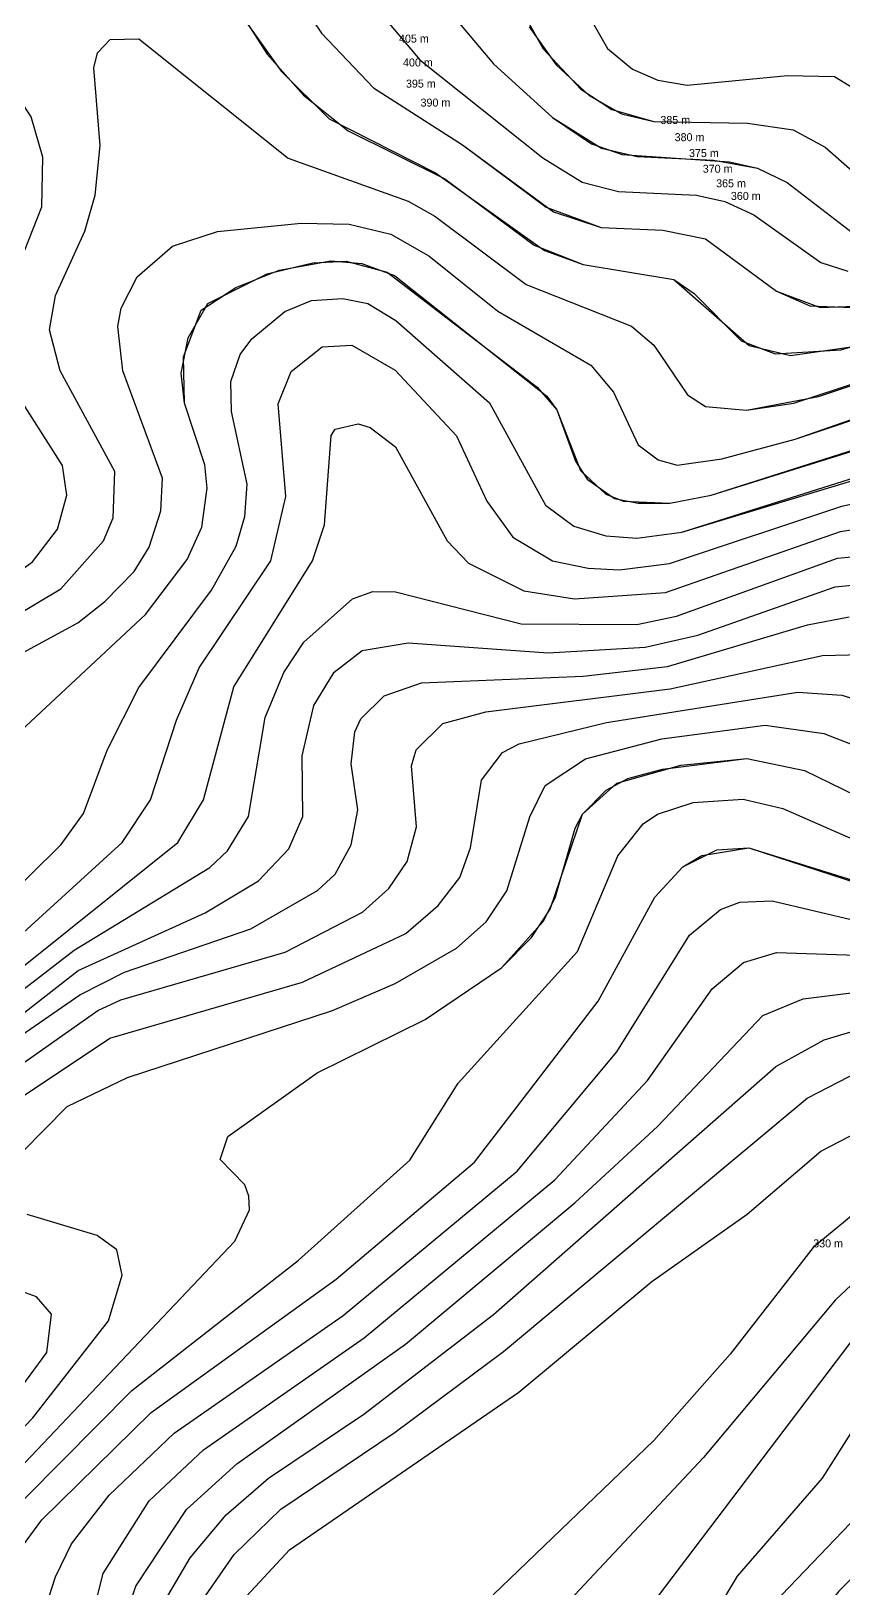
# Model space of a CAD drawing. Extents: x 104.5102 to 104.5281, y 28.4555 to 28.4663.
# Drawn here: x 104.512345 to 104.514462, y 28.458263 to 28.462325 of the extents above; entities that cross this region are included whole.
import ezdxf

# ---------------------------------------------------------------- set-up
doc = ezdxf.new("R2010")
doc.units = 0
doc.header["$MEASUREMENT"] = 0
for name, color, linetype in [('Contour_Line_Intermediate', 7, 'Continuous'), ('Contour_Line_Major', 7, 'Continuous'), ('Contour_Line_Minor', 7, 'Continuous'), ('FeatureAttribs', 7, 'Continuous'), ('Iso-height_Area', 7, 'Continuous')]:
    doc.layers.add(name, color=color, linetype=linetype)

# ---------------------------------------------------------------- blocks, each defined once
blk = doc.blocks.new('FEATURE')

msp = doc.modelspace()

# ---------------------------------------------------------------- linework, layer by layer
at = {"layer": 'Contour_Line_Intermediate', "color": 36, "true_color": 0x804000}
for points in [[(104.5122727, 28.460677, 425), (104.5124667, 28.4607823, 425), (104.5125371, 28.4608379, 425), (104.5126133, 28.4609158, 425), (104.5126522, 28.460979, 425), (104.5126829, 28.4610736, 425), (104.5126872, 28.4611588, 425), (104.5125836, 28.4614389, 425), (104.5125708, 28.4615543, 425), (104.5125793, 28.4616028, 425), (104.5126207, 28.4616843, 425), (104.5127131, 28.4617644, 425), (104.5128304, 28.4618023, 425), (104.5130484, 28.4618237, 425), (104.5131734, 28.4618217, 425), (104.5132821, 28.461795, 425), (104.513381, 28.4617388, 425), (104.5135608, 28.4615948, 425), (104.5138029, 28.4614536, 425), (104.5138621, 28.4613834, 425), (104.5139265, 28.4612458, 425), (104.5139783, 28.4612072, 425), (104.5140278, 28.4611932, 425), (104.5141447, 28.4612095, 425), (104.5143359, 28.4612608, 425), (104.5149441, 28.4614736, 425)], [(104.5123211, 28.4594019, 375), (104.5124381, 28.4595207, 375), (104.5125955, 28.4595965, 375), (104.5131301, 28.4597709, 375), (104.5132933, 28.4598418, 375), (104.5134534, 28.4599336, 375), (104.5135304, 28.4600021, 375), (104.5135838, 28.460083, 375), (104.5136445, 28.4602758, 375), (104.5136838, 28.4603576, 375), (104.5137895, 28.4604278, 375), (104.5139878, 28.4604799, 375), (104.5142575, 28.4605152, 375), (104.5144101, 28.4604938, 375), (104.5146162, 28.4604131, 375)], [(104.5119481, 28.4582923, 375), (104.512349, 28.4587094, 375), (104.5125459, 28.4589622, 375), (104.5125822, 28.4590813, 375), (104.5125678, 28.4591469, 375), (104.5125168, 28.4591844, 375), (104.5123344, 28.4592394, 375)]]:
    msp.add_polyline3d(points, dxfattribs=at)
at = {"layer": 'Contour_Line_Major', "color": 36, "true_color": 0x804000}
for points in [[(104.5131948, 28.4626613, 450), (104.5135495, 28.4622394, 450), (104.5137034, 28.4620994, 450), (104.5138052, 28.4620309, 450), (104.5138846, 28.4620034, 450), (104.5141641, 28.4619841, 450), (104.5142376, 28.4619671, 450), (104.5143144, 28.4619299, 450), (104.5144837, 28.4617999, 450)], [(104.51227, 28.4597839, 400), (104.5124568, 28.4599285, 400), (104.5128101, 28.4601441, 400), (104.5128566, 28.4601878, 400), (104.5129111, 28.4602774, 400), (104.5129548, 28.4605349, 400), (104.5130032, 28.4606529, 400), (104.5130548, 28.4607319, 400), (104.5131817, 28.4608447, 400), (104.5132349, 28.4608633, 400), (104.5132938, 28.4608624, 400), (104.5136219, 28.4607794, 400), (104.513923, 28.460778, 400), (104.5140261, 28.4607992, 400), (104.5144454, 28.4609505, 400), (104.5148643, 28.46099, 400)], [(104.5102358, 28.4573185, 350), (104.5106456, 28.457397, 350), (104.510974, 28.4575062, 350), (104.5111187, 28.457541, 350), (104.51124, 28.4575486, 350), (104.5115574, 28.4575151, 350), (104.5117232, 28.457517, 350), (104.5119707, 28.4575584, 350), (104.5121358, 28.4576222, 350), (104.5122674, 28.4577173, 350), (104.5123461, 28.4578024, 350), (104.5124049, 28.4578893, 350), (104.51246, 28.4580175, 350), (104.5125322, 28.4583036, 350), (104.5126524, 28.4584925, 350), (104.5127941, 28.458626, 350), (104.5132124, 28.4589174, 350), (104.5137089, 28.4593301, 350), (104.5139506, 28.4595888, 350), (104.5141193, 28.4598274, 350), (104.5142006, 28.4598967, 350), (104.5142869, 28.4599226, 350), (104.5145737, 28.4599128, 350)], [(104.5145391, 28.4584964, 350), (104.514301, 28.4582479, 350), (104.5141382, 28.4579749, 350), (104.5138779, 28.4576474, 350), (104.5137974, 28.4575738, 350), (104.5135597, 28.4574057, 350), (104.5130458, 28.456937, 350), (104.5129095, 28.4568312, 350), (104.5127134, 28.4567144, 350), (104.5124596, 28.4565933, 350), (104.512313, 28.4565507, 350), (104.5120436, 28.4565024, 350), (104.5117572, 28.4564831, 350), (104.5115864, 28.4565031, 350), (104.5112466, 28.4565732, 350), (104.5110619, 28.4565646, 350), (104.510867, 28.4564663, 350), (104.5103957, 28.4560594, 350), (104.5103223, 28.4560035, 350), (104.5102358, 28.4559682, 350)]]:
    msp.add_polyline3d(points, dxfattribs=at)
at = {"layer": 'Contour_Line_Minor', "color": 36, "true_color": 0x804000}
for points in [[(104.5144989, 28.4625649, 460), (104.5143532, 28.4627023, 460), (104.5142424, 28.462762, 460), (104.5141066, 28.4627723, 460), (104.5140043, 28.4627434, 460), (104.5138646, 28.462644, 460), (104.5137821, 28.4625182, 460), (104.5137779, 28.4624485, 460), (104.5137977, 28.4623646, 460), (104.5138468, 28.4622796, 460), (104.513912, 28.4622258, 460), (104.5139779, 28.4621968, 460), (104.5140541, 28.4621834, 460), (104.5143157, 28.4622093, 460), (104.5144383, 28.4622066, 460), (104.5145097, 28.4621625, 460)], [(104.5131312, 28.4625189, 445), (104.5133571, 28.4622496, 445), (104.513678, 28.461994, 445), (104.5137806, 28.4619305, 445), (104.5138751, 28.4619069, 445), (104.5140785, 28.4618967, 445), (104.5141526, 28.4618802, 445), (104.5142281, 28.4618454, 445), (104.5144027, 28.4617211, 445), (104.5144729, 28.4616986, 445)], [(104.5130342, 28.462419, 440), (104.5131009, 28.4623196, 440), (104.5132366, 28.4621766, 440), (104.5134687, 28.4620285, 440), (104.5137059, 28.4618539, 440), (104.5138298, 28.4618125, 440), (104.513991, 28.4618062, 440), (104.5141016, 28.4617836, 440), (104.5142866, 28.4616465, 440), (104.5144003, 28.4616045, 440), (104.5145586, 28.46161, 440)], [(104.5128791, 28.4623906, 435), (104.5129599, 28.4622643, 435), (104.5130547, 28.4621574, 435), (104.5131705, 28.4620652, 435), (104.5134228, 28.4619394, 435), (104.5136556, 28.4617669, 435), (104.5137835, 28.4617164, 435), (104.5140197, 28.4616774, 435), (104.5140726, 28.4616407, 435), (104.5141946, 28.461517, 435), (104.5142835, 28.4614837, 435), (104.5144542, 28.4614936, 435), (104.5148263, 28.4616021, 435)], [(104.5136421, 28.4623356, 455), (104.5137129, 28.4622367, 455), (104.5137988, 28.4621566, 455), (104.5138829, 28.4621089, 455), (104.5139675, 28.462089, 455), (104.5142113, 28.462085, 455), (104.5143299, 28.4620676, 455), (104.5144139, 28.4620218, 455), (104.514568, 28.4618864, 455)], [(104.5120049, 28.4606222, 430), (104.5124221, 28.4608706, 430), (104.5125332, 28.4609961, 430), (104.5125587, 28.4610556, 430), (104.512563, 28.4611767, 430), (104.5124199, 28.461439, 430), (104.5123926, 28.4615457, 430), (104.5124084, 28.4616354, 430), (104.5124842, 28.4618035, 430), (104.5125119, 28.4618967, 430), (104.5125248, 28.4620261, 430), (104.512508, 28.4622288, 430), (104.5125173, 28.4622679, 430), (104.512551, 28.4623027, 430), (104.5126249, 28.4623045, 430), (104.5130147, 28.4619936, 430), (104.5133269, 28.4618813, 430), (104.5133964, 28.4618425, 430), (104.5136342, 28.4616637, 430), (104.5139089, 28.4615551, 430), (104.5139668, 28.4615058, 430), (104.5140552, 28.4613764, 430), (104.5141022, 28.461346, 430), (104.5142088, 28.4613362, 430), (104.514332, 28.461355, 430), (104.5148612, 28.4615284, 430)], [(104.5122723, 28.4616132, 435), (104.5123724, 28.4618664, 435), (104.5123749, 28.4619959, 435), (104.512345, 28.4621015, 435), (104.5122406, 28.4622611, 435)], [(104.512305, 28.4604886, 420), (104.5126425, 28.460804, 420), (104.5127513, 28.4609468, 420), (104.5127891, 28.4610312, 420), (104.5128034, 28.4611335, 420), (104.5127972, 28.461194, 420), (104.512744, 28.4613543, 420), (104.5127353, 28.4614332, 420), (104.5127536, 28.4615252, 420), (104.5128048, 28.4616144, 420), (104.5129599, 28.461692, 420), (104.5130791, 28.4617205, 420), (104.5131652, 28.4617249, 420), (104.5132724, 28.4616966, 420), (104.5136633, 28.4613965, 420), (104.5137141, 28.4613373, 420), (104.5137632, 28.4612038, 420), (104.5137939, 28.4611568, 420), (104.5138647, 28.4611062, 420), (104.5139264, 28.4610937, 420), (104.5140086, 28.4610937, 420), (104.5141162, 28.4611145, 420), (104.5149424, 28.4613779, 420)], [(104.5121727, 28.459957, 415), (104.512423, 28.4602041, 415), (104.5124815, 28.4602847, 415), (104.5125431, 28.4604498, 415), (104.5126254, 28.460613, 415), (104.5128148, 28.4608671, 415), (104.5128791, 28.4609815, 415), (104.5129016, 28.4610591, 415), (104.5129079, 28.4611431, 415), (104.5128668, 28.4613332, 415), (104.5128648, 28.4614115, 415), (104.5128892, 28.4614812, 415), (104.51292, 28.4615223, 415), (104.5130053, 28.461594, 415), (104.513075, 28.4616221, 415), (104.5131569, 28.461628, 415), (104.5132216, 28.4616143, 415), (104.5132953, 28.4615699, 415), (104.5135386, 28.461356, 415), (104.5136848, 28.4610889, 415), (104.513759, 28.4610337, 415), (104.513842, 28.4610086, 415), (104.5139225, 28.4610031, 415), (104.5140406, 28.4610186, 415), (104.5149803, 28.4613023, 415)], [(104.5122656, 28.459921, 410), (104.5125821, 28.4602089, 410), (104.5126558, 28.4603204, 410), (104.5127232, 28.4605283, 410), (104.5127828, 28.4606645, 410), (104.5129694, 28.460944, 410), (104.5130086, 28.4611118, 410), (104.5129884, 28.461353, 410), (104.5130219, 28.4614372, 410), (104.5131034, 28.4615015, 410), (104.5131807, 28.4615058, 410), (104.5132931, 28.461441, 410), (104.5134531, 28.4612696, 410), (104.5135321, 28.4610995, 410), (104.5136001, 28.4610056, 410), (104.5137034, 28.4609437, 410), (104.5137958, 28.4609247, 410), (104.5138776, 28.4609206, 410), (104.5140082, 28.4609363, 410), (104.5144573, 28.461086, 410), (104.5149125, 28.4611883, 410)], [(104.5122554, 28.4608743, 435), (104.512348, 28.4609409, 435), (104.5124131, 28.4610265, 435), (104.5124378, 28.4611145, 435), (104.512426, 28.4611923, 435), (104.5122985, 28.4613928, 435)], [(104.512299, 28.4598662, 405), (104.5127271, 28.460209, 405), (104.5127941, 28.4603203, 405), (104.5128726, 28.4606151, 405), (104.5130779, 28.4609434, 405), (104.5131094, 28.4610374, 405), (104.5131262, 28.46127, 405), (104.5131369, 28.4612866, 405), (104.5131967, 28.4613006, 405), (104.5132279, 28.4612915, 405), (104.5132941, 28.4612406, 405), (104.5134291, 28.460996, 405), (104.5134842, 28.4609379, 405), (104.5136284, 28.4608654, 405), (104.5137609, 28.460845, 405), (104.5139979, 28.4608613, 405), (104.5144537, 28.4610199, 405), (104.5148708, 28.4610869, 405)], [(104.5123002, 28.4597455, 395), (104.5124676, 28.4598755, 395), (104.5127985, 28.4600255, 395), (104.5129371, 28.4601091, 395), (104.5130159, 28.4601926, 395), (104.5130529, 28.460277, 395), (104.5130512, 28.4604349, 395), (104.5130814, 28.4605664, 395), (104.5131343, 28.4606534, 395), (104.5132076, 28.4607102, 395), (104.5133274, 28.4607295, 395), (104.5136919, 28.4607041, 395), (104.513945, 28.4607185, 395), (104.5140821, 28.4607497, 395), (104.51444, 28.4608756, 395), (104.514564, 28.4608882, 395)], [(104.5120847, 28.459545, 390), (104.5124714, 28.4598122, 390), (104.5125877, 28.4598715, 390), (104.5129173, 28.4599838, 390), (104.5130907, 28.4600838, 390), (104.5131366, 28.4601266, 390), (104.5131786, 28.4602029, 390), (104.513196, 28.460294, 390), (104.5131789, 28.4604146, 390), (104.513188, 28.4604978, 390), (104.513204, 28.4605315, 390), (104.5132646, 28.4605917, 390), (104.5133621, 28.4606257, 390), (104.5137829, 28.4606433, 390), (104.514003, 28.4606678, 390), (104.5143675, 28.4607771, 390), (104.5144762, 28.4607973, 390)], [(104.5116037, 28.4581313, 385), (104.5119997, 28.4585593, 385), (104.5122214, 28.4588701, 385), (104.5122041, 28.4588983, 385), (104.5120989, 28.458927, 385), (104.5115619, 28.4589303, 385), (104.5115138, 28.4589683, 385), (104.5115401, 28.4590326, 385), (104.5119595, 28.4593464, 385), (104.5121825, 28.4595348, 385), (104.5125188, 28.4597711, 385), (104.5125784, 28.4597991, 385), (104.5130068, 28.4599232, 385), (104.5132079, 28.4600275, 385), (104.5132765, 28.4600892, 385), (104.5133246, 28.4601595, 385), (104.5133492, 28.4602503, 385), (104.513336, 28.460409, 385), (104.5133478, 28.4604509, 385), (104.5134176, 28.4605197, 385), (104.5135298, 28.4605501, 385), (104.5140095, 28.4606096, 385), (104.5144071, 28.4606971, 385), (104.5145085, 28.4606991, 385)], [(104.5122957, 28.4595299, 380), (104.5125495, 28.4596993, 380), (104.5130519, 28.4598447, 380), (104.5133213, 28.4599723, 380), (104.513405, 28.4600448, 380), (104.5134619, 28.4601184, 380), (104.5134892, 28.4601957, 380), (104.5135182, 28.4603722, 380), (104.5135725, 28.4604439, 380), (104.5136162, 28.4604665, 380), (104.5138435, 28.4605225, 380), (104.5143426, 28.4606014, 380), (104.5144569, 28.4605933, 380), (104.5146327, 28.4605391, 380)], [(104.5120117, 28.4582197, 370), (104.5120791, 28.4583294, 370), (104.5128756, 28.4591701, 370), (104.5129135, 28.4592518, 370), (104.5129116, 28.4592875, 370), (104.5129013, 28.4593171, 370), (104.5128369, 28.4593829, 370), (104.512857, 28.4594431, 370), (104.5130898, 28.4596089, 370), (104.513371, 28.4597478, 370), (104.5135707, 28.4598822, 370), (104.5136794, 28.4600041, 370), (104.5137106, 28.4600676, 370), (104.5137622, 28.4602469, 370), (104.5137811, 28.4602834, 370), (104.5138434, 28.460346, 370), (104.5138994, 28.4603762, 370), (104.5139895, 28.4604005, 370), (104.5142094, 28.4604284, 370), (104.5143601, 28.4603966, 370), (104.5145595, 28.4602999, 370)], [(104.5102358, 28.457515, 365), (104.5106504, 28.4575566, 365), (104.511072, 28.4577076, 365), (104.5113028, 28.4577474, 365), (104.5116922, 28.4577798, 365), (104.5118364, 28.4578177, 365), (104.5119698, 28.4578799, 365), (104.5120608, 28.4579712, 365), (104.5120908, 28.4580503, 365), (104.5121263, 28.4582204, 365), (104.51224, 28.4584101, 365), (104.5126066, 28.4587807, 365), (104.5130407, 28.4591197, 365), (104.5133311, 28.4593809, 365), (104.5134573, 28.4595815, 365), (104.5137686, 28.4599252, 365), (104.5138738, 28.4601743, 365), (104.5139397, 28.4602583, 365), (104.5139765, 28.460283, 365), (104.5140699, 28.4603138, 365), (104.5141999, 28.4603222, 365), (104.5143034, 28.4602975, 365), (104.514549, 28.4601905, 365)], [(104.5102358, 28.4574468, 360), (104.5106871, 28.457511, 360), (104.5110243, 28.4576366, 360), (104.5111364, 28.4576637, 360), (104.5113106, 28.4576829, 360), (104.5117298, 28.4576966, 360), (104.5118859, 28.4577277, 360), (104.5120526, 28.4577979, 360), (104.5121589, 28.4578952, 360), (104.5122067, 28.4579727, 360), (104.5122595, 28.4582568, 360), (104.5123032, 28.4583488, 360), (104.5123722, 28.4584436, 360), (104.5126571, 28.4587234, 360), (104.5131398, 28.4590711, 360), (104.5134998, 28.4593761, 360), (104.513822, 28.4597959, 360), (104.5139699, 28.4600671, 360), (104.5140425, 28.4601458, 360), (104.5141317, 28.4601901, 360), (104.5142146, 28.4601956, 360), (104.5145376, 28.4600943, 360)], [(104.5123839, 28.4582192, 355), (104.5124081, 28.4582947, 355), (104.5124501, 28.4583809, 355), (104.5125478, 28.4585074, 355), (104.5127173, 28.4586691, 355), (104.5131579, 28.4589764, 355), (104.5136108, 28.4593522, 355), (104.513871, 28.4596639, 355), (104.5140602, 28.4599674, 355), (104.5141412, 28.4600348, 355), (104.514191, 28.4600535, 355), (104.5142756, 28.460057, 355), (104.5144961, 28.4600053, 355)], [(104.5102358, 28.4572535, 345), (104.5106461, 28.4573452, 345), (104.5110654, 28.4574721, 345), (104.5112414, 28.4574793, 345), (104.5115569, 28.4574313, 345), (104.5117216, 28.4574303, 345), (104.5119739, 28.4574702, 345), (104.5121864, 28.4575478, 345), (104.5123276, 28.4576527, 345), (104.5124456, 28.4578009, 345), (104.5125045, 28.4579297, 345), (104.5126176, 28.4582705, 345), (104.5127499, 28.4584701, 345), (104.5128809, 28.4585889, 345), (104.51332, 28.4589017, 345), (104.5137612, 28.4592696, 345), (104.5139773, 28.4594694, 345), (104.5142512, 28.4597585, 345), (104.514356, 28.4598017, 345), (104.5145727, 28.4598287, 345)], [(104.5102358, 28.4571857, 340), (104.5110508, 28.4574085, 340), (104.5112192, 28.4574124, 340), (104.5115229, 28.4573624, 340), (104.5117245, 28.4573542, 340), (104.5120123, 28.4573929, 340), (104.5122192, 28.4574631, 340), (104.512347, 28.4575532, 340), (104.5124582, 28.4576825, 340), (104.5125432, 28.4578494, 340), (104.5126574, 28.4581713, 340), (104.5127588, 28.4583442, 340), (104.5128525, 28.4584566, 340), (104.512963, 28.4585517, 340), (104.5132114, 28.4587189, 340), (104.5135496, 28.4589788, 340), (104.514285, 28.4596256, 340), (104.5144108, 28.4596949, 340), (104.5146987, 28.4597811, 340)], [(104.5102358, 28.4571126, 335), (104.5110134, 28.4573403, 335), (104.5111838, 28.4573478, 335), (104.5115662, 28.4572913, 335), (104.5118124, 28.4572844, 335), (104.5120505, 28.4573133, 335), (104.5123024, 28.4573999, 335), (104.5124114, 28.4574867, 335), (104.5124711, 28.4575583, 335), (104.5125616, 28.4577214, 335), (104.5127242, 28.4581372, 335), (104.5128733, 28.4583526, 335), (104.5129954, 28.4584711, 335), (104.5132931, 28.4586719, 335), (104.5135753, 28.4588823, 335), (104.5143671, 28.4595431, 335), (104.5145302, 28.4596274, 335)], [(104.5150349, 28.4595733, 335), (104.5144402, 28.4590169, 335), (104.5140963, 28.4586058, 335), (104.51358, 28.458054, 335), (104.5135196, 28.4579682, 335), (104.5132447, 28.4574807, 335), (104.5131768, 28.4573874, 335), (104.5128929, 28.4570829, 335), (104.512719, 28.4569334, 335), (104.5125879, 28.4568513, 335), (104.5124248, 28.4567775, 335), (104.5120084, 28.4566521, 335), (104.5118589, 28.4566263, 335), (104.5117287, 28.456622, 335), (104.5115823, 28.4566445, 335), (104.5112292, 28.456779, 335), (104.5111114, 28.4567874, 335), (104.5110202, 28.4567705, 335), (104.510896, 28.4567201, 335), (104.5107259, 28.4566134, 335), (104.5105375, 28.4564714, 335), (104.5103119, 28.4562752, 335), (104.5102358, 28.4562348, 335)], [(104.5102358, 28.4570304, 330), (104.5105631, 28.4571518, 330), (104.5108422, 28.4572354, 330), (104.5110242, 28.4572746, 330), (104.5111902, 28.4572765, 330), (104.5116519, 28.4572168, 330), (104.5118962, 28.4572049, 330), (104.5121653, 28.4572426, 330), (104.5123048, 28.4572875, 330), (104.5123878, 28.4573287, 330), (104.5124577, 28.4573771, 330), (104.5125323, 28.4574706, 330), (104.5126468, 28.4577206, 330), (104.5127739, 28.4580531, 330), (104.5128842, 28.4582205, 330), (104.5130182, 28.458365, 330), (104.5136155, 28.4587762, 330), (104.5139619, 28.459065, 330), (104.51421, 28.4592399, 330), (104.5144021, 28.4594048, 330), (104.5145732, 28.4594932, 330)], [(104.5146549, 28.4593781, 330), (104.5143824, 28.4591536, 330), (104.5141661, 28.4588751, 330), (104.5139675, 28.4586499, 330), (104.5135482, 28.4582473, 330)], [(104.5122983, 28.4587611, 380), (104.5123852, 28.4588799, 380), (104.5123973, 28.4589795, 380), (104.5123583, 28.4590249, 380), (104.5122818, 28.4590522, 380)], [(104.5146617, 28.4589559, 345), (104.5144057, 28.4585517, 345), (104.514184, 28.4582966, 345), (104.5140206, 28.4580221, 345), (104.5137163, 28.457665, 345), (104.5129989, 28.456982, 345), (104.5128383, 28.4568562, 345), (104.5126317, 28.4567364, 345), (104.5124306, 28.4566456, 345), (104.5122079, 28.4565844, 345), (104.5119782, 28.4565416, 345), (104.5117249, 28.4565302, 345), (104.5115721, 28.4565531, 345), (104.5112187, 28.456646, 345), (104.5111349, 28.4566507, 345), (104.5110312, 28.4566304, 345), (104.5108973, 28.4565712, 345), (104.51082, 28.4565186, 345), (104.5103266, 28.4560867, 345), (104.5102358, 28.4560458, 345)], [(104.5145164, 28.4589547, 340), (104.5139018, 28.4581447, 340), (104.5137086, 28.4579267, 340), (104.5135424, 28.4576799, 340), (104.5133222, 28.457402, 340), (104.5129534, 28.4570335, 340), (104.5127652, 28.4568824, 340), (104.5125931, 28.4567834, 340), (104.5124328, 28.4567117, 340), (104.5121455, 28.4566278, 340), (104.5118751, 28.4565769, 340), (104.5117444, 28.4565736, 340), (104.5115923, 28.4565955, 340), (104.5111997, 28.4567152, 340), (104.5111199, 28.4567182, 340), (104.5110264, 28.4567006, 340), (104.5108967, 28.456648, 340), (104.5107726, 28.4565667, 340), (104.510635, 28.4564599, 340), (104.5103246, 28.4561806, 340), (104.5102358, 28.4561343, 340)], [(104.5148241, 28.4586304, 355), (104.5144496, 28.4582577, 355), (104.5143522, 28.4581338, 355), (104.5142096, 28.4578903, 355), (104.5139629, 28.4575854, 355), (104.5138738, 28.4575125, 355), (104.5136215, 28.4573536, 355), (104.5130924, 28.4568931, 355), (104.5129569, 28.4567915, 355), (104.5125489, 28.4565673, 355), (104.5123772, 28.4565104, 355), (104.5122236, 28.4564795, 355), (104.5118023, 28.4564346, 355), (104.5116022, 28.4564488, 355), (104.5112535, 28.4565003, 355), (104.5110618, 28.4564823, 355), (104.5108943, 28.4563943, 355), (104.5104, 28.4559858, 355), (104.5103222, 28.4559324, 355), (104.5102358, 28.4558958, 355)]]:
    msp.add_polyline3d(points, dxfattribs=at)
at = {"layer": 'Iso-height_Area', "color": 100, "true_color": 0x00fe58}
for points in [[(104.510244, 28.4662237, 345), (104.5102358, 28.457395, 345), (104.51025, 28.4572804, 345), (104.5102774, 28.457265, 345), (104.5106461, 28.4573452, 345), (104.5109891, 28.4574545, 345), (104.5110952, 28.4574765, 345), (104.5112414, 28.4574793, 345), (104.5115569, 28.4574313, 345), (104.5117216, 28.4574303, 345), (104.5119739, 28.4574702, 345), (104.5121864, 28.4575478, 345), (104.5123276, 28.4576527, 345), (104.5124456, 28.4578009, 345), (104.5125045, 28.4579297, 345), (104.5126176, 28.4582705, 345), (104.5127499, 28.4584701, 345), (104.5128809, 28.4585889, 345), (104.51332, 28.4589017, 345), (104.5137612, 28.4592696, 345), (104.5139773, 28.4594694, 345), (104.5142512, 28.4597585, 345), (104.514356, 28.4598017, 345), (104.5145727, 28.4598287, 345)], [(104.5146617, 28.4589559, 345), (104.5144057, 28.4585517, 345), (104.514184, 28.4582966, 345), (104.5140206, 28.4580221, 345), (104.5137163, 28.457665, 345), (104.5129989, 28.456982, 345), (104.5128383, 28.4568562, 345), (104.5126317, 28.4567364, 345), (104.5124645, 28.4566581, 345), (104.5123012, 28.4566073, 345), (104.512065, 28.4565552, 345), (104.5118496, 28.4565289, 345), (104.5116867, 28.4565339, 345), (104.5115451, 28.4565593, 345), (104.5112448, 28.4566417, 345), (104.5111349, 28.4566507, 345), (104.5109801, 28.4566113, 345), (104.51082, 28.4565186, 345), (104.5102571, 28.4560284, 345), (104.5102358, 28.4559029, 345), (104.510244, 28.4555832, 345), (104.5102688, 28.4555253, 345), (104.5103267, 28.4555006, 345), (104.5204789, 28.4554923, 345)]]:
    msp.add_polyline3d(points, dxfattribs=at)
at = {"layer": 'Iso-height_Area', "color": 120, "true_color": 0x00fec3}
for points in [[(104.510244, 28.4662237, 335), (104.5102423, 28.4571694, 335), (104.510257, 28.4571352, 335), (104.5103212, 28.4571343, 335), (104.5108949, 28.4573138, 335), (104.5110599, 28.4573466, 335), (104.5112245, 28.4573441, 335), (104.5116102, 28.4572876, 335), (104.5118124, 28.4572844, 335), (104.5120505, 28.4573133, 335), (104.5123024, 28.4573999, 335), (104.5124114, 28.4574867, 335), (104.5124711, 28.4575583, 335), (104.5125616, 28.4577214, 335), (104.5127242, 28.4581372, 335), (104.5128733, 28.4583526, 335), (104.5129954, 28.4584711, 335), (104.5132931, 28.4586719, 335), (104.5135753, 28.4588823, 335), (104.5143671, 28.4595431, 335), (104.5145302, 28.4596274, 335)], [(104.5150349, 28.4595733, 335), (104.5144402, 28.4590169, 335), (104.5140963, 28.4586058, 335), (104.51358, 28.458054, 335)]]:
    msp.add_polyline3d(points, dxfattribs=at)
at = {"layer": 'Iso-height_Area', "color": 4, "true_color": 0x00fef9}
for points in [[(104.5102358, 28.4661493, 330), (104.5102358, 28.4571497, 330), (104.5102585, 28.4570547, 330), (104.510319, 28.4570568, 330), (104.5105631, 28.4571518, 330), (104.5108422, 28.4572354, 330), (104.5110242, 28.4572746, 330), (104.5111902, 28.4572765, 330), (104.5116519, 28.4572168, 330), (104.5118962, 28.4572049, 330), (104.5121653, 28.4572426, 330), (104.5123048, 28.4572875, 330), (104.5123878, 28.4573287, 330), (104.5124577, 28.4573771, 330), (104.5125323, 28.4574706, 330), (104.5126468, 28.4577206, 330), (104.5127739, 28.4580531, 330), (104.5128842, 28.4582205, 330), (104.5130182, 28.458365, 330), (104.5136155, 28.4587762, 330), (104.5139619, 28.459065, 330), (104.51421, 28.4592399, 330), (104.5144021, 28.4594048, 330), (104.5145732, 28.4594932, 330)], [(104.5146549, 28.4593781, 330), (104.5143824, 28.4591536, 330), (104.5141661, 28.4588751, 330), (104.5139675, 28.4586499, 330), (104.5135482, 28.4582473, 330)]]:
    msp.add_polyline3d(points, dxfattribs=at)
at = {"layer": 'Iso-height_Area', "color": 110, "true_color": 0x00fe8e}
for points in [[(104.5102358, 28.4661493, 340), (104.5102358, 28.4573139, 340), (104.5102538, 28.4572094, 340), (104.5103278, 28.4572048, 340), (104.5110508, 28.4574085, 340), (104.5112192, 28.4574124, 340), (104.5115229, 28.4573624, 340), (104.5117245, 28.4573542, 340), (104.5120025, 28.4573904, 340), (104.5122192, 28.4574631, 340), (104.512347, 28.4575532, 340), (104.5124582, 28.4576825, 340), (104.5125432, 28.4578494, 340), (104.5126574, 28.4581713, 340), (104.5127588, 28.4583442, 340), (104.5128525, 28.4584566, 340), (104.512963, 28.4585517, 340), (104.5132114, 28.4587189, 340), (104.5135496, 28.4589788, 340), (104.514285, 28.4596256, 340), (104.5144108, 28.4596949, 340), (104.5146987, 28.4597811, 340)], [(104.5145164, 28.4589547, 340), (104.5139018, 28.4581447, 340)]]:
    msp.add_polyline3d(points, dxfattribs=at)
at = {"layer": 'Iso-height_Area', "color": 30, "true_color": 0xfe6100}
msp.add_polyline3d([(104.5144989, 28.4625649, 460), (104.5143532, 28.4627023, 460), (104.5142424, 28.462762, 460), (104.5141066, 28.4627723, 460), (104.5140043, 28.4627434, 460), (104.5138646, 28.462644, 460), (104.5137821, 28.4625182, 460), (104.5137779, 28.4624485, 460), (104.5137977, 28.4623646, 460), (104.5138468, 28.4622796, 460), (104.513912, 28.4622258, 460), (104.5139779, 28.4621968, 460), (104.5140541, 28.4621834, 460), (104.5143157, 28.4622093, 460), (104.5144383, 28.4622066, 460), (104.5145097, 28.4621625, 460)], dxfattribs=at)
at = {"layer": 'Iso-height_Area', "color": 30, "true_color": 0xfe7c00}
msp.add_polyline3d([(104.5131948, 28.4626613, 450), (104.5135495, 28.4622394, 450), (104.5137034, 28.4620994, 450), (104.5138306, 28.4620194, 450), (104.5139237, 28.4619977, 450), (104.5141231, 28.4619882, 450), (104.5142376, 28.4619671, 450), (104.5143144, 28.4619299, 450), (104.5144837, 28.4617999, 450)], dxfattribs=at)
at = {"layer": 'Iso-height_Area', "color": 30, "true_color": 0xfe6f00}
msp.add_polyline3d([(104.5135168, 28.4625703, 455), (104.5136791, 28.4622783, 455), (104.5137766, 28.4621733, 455), (104.513858, 28.4621203, 455), (104.5139675, 28.462089, 455), (104.5142113, 28.462085, 455), (104.5143299, 28.4620676, 455), (104.5144139, 28.4620218, 455), (104.514568, 28.4618864, 455)], dxfattribs=at)
at = {"layer": 'Iso-height_Area', "color": 30, "true_color": 0xfe8900}
msp.add_polyline3d([(104.5131312, 28.4625189, 445), (104.5133571, 28.4622496, 445), (104.513678, 28.461994, 445), (104.5137806, 28.4619305, 445), (104.5138751, 28.4619069, 445), (104.5140785, 28.4618967, 445), (104.5141526, 28.4618802, 445), (104.5142281, 28.4618454, 445), (104.5144027, 28.4617211, 445), (104.5144729, 28.4616986, 445)], dxfattribs=at)
at = {"layer": 'Iso-height_Area', "color": 30, "true_color": 0xfe9700}
msp.add_polyline3d([(104.5130342, 28.462419, 440), (104.5131009, 28.4623196, 440), (104.5132366, 28.4621766, 440), (104.5134687, 28.4620285, 440), (104.5136869, 28.4618656, 440), (104.5138298, 28.4618125, 440), (104.513991, 28.4618062, 440), (104.5141016, 28.4617836, 440), (104.5142866, 28.4616465, 440), (104.514374, 28.4616089, 440), (104.5145062, 28.4616035, 440)], dxfattribs=at)
at = {"layer": 'Iso-height_Area', "color": 40, "true_color": 0xfea400}
for points in [[(104.5128921, 28.462366, 435), (104.5129964, 28.4622207, 435), (104.5131212, 28.462096, 435), (104.5133979, 28.4619551, 435), (104.513682, 28.4617524, 435), (104.5137835, 28.4617164, 435), (104.5140197, 28.4616774, 435), (104.5142156, 28.4615052, 435), (104.5143231, 28.461479, 435), (104.5145, 28.4615039, 435)], [(104.5122723, 28.4616132, 435), (104.5123724, 28.4618664, 435), (104.5123749, 28.4619959, 435), (104.512345, 28.4621015, 435), (104.5122406, 28.4622611, 435)], [(104.5122554, 28.4608743, 435), (104.512348, 28.4609409, 435), (104.5124131, 28.4610265, 435), (104.5124378, 28.4611145, 435), (104.512426, 28.4611923, 435), (104.5122985, 28.4613928, 435)]]:
    msp.add_polyline3d(points, dxfattribs=at)
at = {"layer": 'Iso-height_Area', "color": 40, "true_color": 0xfeb100}
msp.add_polyline3d([(104.5120049, 28.4606222, 430), (104.5124221, 28.4608706, 430), (104.5125332, 28.4609961, 430), (104.5125587, 28.4610556, 430), (104.512563, 28.4611767, 430), (104.5124199, 28.461439, 430), (104.5123926, 28.4615457, 430), (104.5124084, 28.4616354, 430), (104.5124842, 28.4618035, 430), (104.5125119, 28.4618967, 430), (104.5125248, 28.4620261, 430), (104.512508, 28.4622288, 430), (104.5125173, 28.4622679, 430), (104.512551, 28.4623027, 430), (104.5126249, 28.4623045, 430), (104.5130147, 28.4619936, 430), (104.5133269, 28.4618813, 430), (104.5133964, 28.4618425, 430), (104.5136342, 28.4616637, 430), (104.5139089, 28.4615551, 430), (104.5139668, 28.4615058, 430), (104.5140552, 28.4613764, 430), (104.5141022, 28.461346, 430), (104.5142088, 28.4613362, 430), (104.514396, 28.4613717, 430), (104.5148293, 28.4615165, 430)], dxfattribs=at)
at = {"layer": 'Iso-height_Area', "color": 40, "true_color": 0xfebf00}
msp.add_polyline3d([(104.5122727, 28.460677, 425), (104.5124667, 28.4607823, 425), (104.5125371, 28.4608379, 425), (104.5126133, 28.4609158, 425), (104.5126522, 28.460979, 425), (104.5126829, 28.4610736, 425), (104.5126872, 28.4611588, 425), (104.5125836, 28.4614389, 425), (104.5125708, 28.4615543, 425), (104.5125793, 28.4616028, 425), (104.5126207, 28.4616843, 425), (104.5127131, 28.4617644, 425), (104.5128304, 28.4618023, 425), (104.5130484, 28.4618237, 425), (104.5131734, 28.4618217, 425), (104.5132821, 28.461795, 425), (104.513381, 28.4617388, 425), (104.5135608, 28.4615948, 425), (104.5138029, 28.4614536, 425), (104.5138621, 28.4613834, 425), (104.5139265, 28.4612458, 425), (104.5139783, 28.4612072, 425), (104.5140278, 28.4611932, 425), (104.5141447, 28.4612095, 425), (104.5143359, 28.4612608, 425), (104.5148314, 28.4614265, 425)], dxfattribs=at)
at = {"layer": 'Iso-height_Area', "color": 40, "true_color": 0xfecc00}
msp.add_polyline3d([(104.512305, 28.4604886, 420), (104.5126425, 28.460804, 420), (104.5127513, 28.4609468, 420), (104.5127891, 28.4610312, 420), (104.5128034, 28.4611335, 420), (104.5127972, 28.461194, 420), (104.512744, 28.4613543, 420), (104.5127416, 28.4614754, 420), (104.5127878, 28.4615972, 420), (104.5128782, 28.4616562, 420), (104.5129911, 28.4617011, 420), (104.5131252, 28.4617259, 420), (104.5132061, 28.4617188, 420), (104.5132914, 28.4616872, 420), (104.5136884, 28.4613729, 420), (104.5137141, 28.4613373, 420), (104.5137759, 28.4611789, 420), (104.5138418, 28.4611178, 420), (104.5138883, 28.4610993, 420), (104.5140086, 28.4610937, 420), (104.5141162, 28.4611145, 420), (104.5148656, 28.4613486, 420)], dxfattribs=at)
at = {"layer": 'Iso-height_Area', "color": 40, "true_color": 0xfeda00}
msp.add_polyline3d([(104.5121727, 28.459957, 415), (104.512423, 28.4602041, 415), (104.5124815, 28.4602847, 415), (104.5125431, 28.4604498, 415), (104.5126254, 28.460613, 415), (104.5128148, 28.4608671, 415), (104.5128791, 28.4609815, 415), (104.5129016, 28.4610591, 415), (104.5129079, 28.4611431, 415), (104.5128668, 28.4613332, 415), (104.5128648, 28.4614115, 415), (104.5128892, 28.4614812, 415), (104.51292, 28.4615223, 415), (104.5130053, 28.461594, 415), (104.513075, 28.4616221, 415), (104.5131569, 28.461628, 415), (104.5132216, 28.4616143, 415), (104.5132953, 28.4615699, 415), (104.5135386, 28.461356, 415), (104.5136848, 28.4610889, 415), (104.513759, 28.4610337, 415), (104.513842, 28.4610086, 415), (104.5139225, 28.4610031, 415), (104.5140406, 28.4610186, 415), (104.5146118, 28.4611988, 415)], dxfattribs=at)
at = {"layer": 'Iso-height_Area', "color": 2, "true_color": 0xfee700}
msp.add_polyline3d([(104.5122656, 28.459921, 410), (104.5125821, 28.4602089, 410), (104.5126558, 28.4603204, 410), (104.5127232, 28.4605283, 410), (104.5127828, 28.4606645, 410), (104.5129694, 28.460944, 410), (104.5130086, 28.4611118, 410), (104.5129884, 28.461353, 410), (104.5130219, 28.4614372, 410), (104.5131034, 28.4615015, 410), (104.5131807, 28.4615058, 410), (104.5132931, 28.461441, 410), (104.5134531, 28.4612696, 410), (104.5135321, 28.4610995, 410), (104.5136001, 28.4610056, 410), (104.5137034, 28.4609437, 410), (104.5137958, 28.4609247, 410), (104.5138776, 28.4609206, 410), (104.5140082, 28.4609363, 410), (104.5144573, 28.461086, 410), (104.5149125, 28.4611883, 410)], dxfattribs=at)
at = {"layer": 'Iso-height_Area', "color": 2, "true_color": 0xfef400}
msp.add_polyline3d([(104.512299, 28.4598662, 405), (104.5127271, 28.460209, 405), (104.5127941, 28.4603203, 405), (104.5128726, 28.4606151, 405), (104.5130779, 28.4609434, 405), (104.5131094, 28.4610374, 405), (104.5131262, 28.46127, 405), (104.5131369, 28.4612866, 405), (104.5131967, 28.4613006, 405), (104.5132279, 28.4612915, 405), (104.5132941, 28.4612406, 405), (104.5134291, 28.460996, 405), (104.5134842, 28.4609379, 405), (104.5136284, 28.4608654, 405), (104.5137609, 28.460845, 405), (104.5139979, 28.4608613, 405), (104.5144537, 28.4610199, 405), (104.5148708, 28.4610869, 405)], dxfattribs=at)
at = {"layer": 'Iso-height_Area', "color": 2, "true_color": 0xf8fe00}
msp.add_polyline3d([(104.51227, 28.4597839, 400), (104.5124568, 28.4599285, 400), (104.5128101, 28.4601441, 400), (104.5128566, 28.4601878, 400), (104.5129111, 28.4602774, 400), (104.5129548, 28.4605349, 400), (104.5130032, 28.4606529, 400), (104.5130548, 28.4607319, 400), (104.5131817, 28.4608447, 400), (104.5132349, 28.4608633, 400), (104.5132938, 28.4608624, 400), (104.5136219, 28.4607794, 400), (104.513923, 28.460778, 400), (104.5140261, 28.4607992, 400), (104.5144454, 28.4609505, 400), (104.5148643, 28.46099, 400)], dxfattribs=at)
at = {"layer": 'Iso-height_Area', "color": 60, "true_color": 0xddfe00}
msp.add_polyline3d([(104.5123002, 28.4597455, 395), (104.5124676, 28.4598755, 395), (104.5127985, 28.4600255, 395), (104.5129371, 28.4601091, 395), (104.5130159, 28.4601926, 395), (104.5130529, 28.460277, 395), (104.5130512, 28.4604349, 395), (104.5130814, 28.4605664, 395), (104.5131343, 28.4606534, 395), (104.5132076, 28.4607102, 395), (104.5133274, 28.4607295, 395), (104.5136919, 28.4607041, 395), (104.513945, 28.4607185, 395), (104.5140821, 28.4607497, 395), (104.51444, 28.4608756, 395), (104.514564, 28.4608882, 395)], dxfattribs=at)
at = {"layer": 'Iso-height_Area', "color": 60, "true_color": 0xc2fe00}
msp.add_polyline3d([(104.5120847, 28.459545, 390), (104.5124714, 28.4598122, 390), (104.5125877, 28.4598715, 390), (104.5129173, 28.4599838, 390), (104.5130907, 28.4600838, 390), (104.5131366, 28.4601266, 390), (104.5131786, 28.4602029, 390), (104.513196, 28.460294, 390), (104.5131789, 28.4604146, 390), (104.513188, 28.4604978, 390), (104.513204, 28.4605315, 390), (104.5132646, 28.4605917, 390), (104.5133621, 28.4606257, 390), (104.5137829, 28.4606433, 390), (104.514003, 28.4606678, 390), (104.5143675, 28.4607771, 390), (104.5144762, 28.4607973, 390)], dxfattribs=at)
at = {"layer": 'Iso-height_Area', "color": 60, "true_color": 0xa8fe00}
msp.add_polyline3d([(104.5116037, 28.4581313, 385), (104.5119997, 28.4585593, 385), (104.5122214, 28.4588701, 385), (104.5122041, 28.4588983, 385), (104.5120989, 28.458927, 385), (104.5115619, 28.4589303, 385), (104.5115138, 28.4589683, 385), (104.5115401, 28.4590326, 385), (104.5119595, 28.4593464, 385), (104.5121825, 28.4595348, 385), (104.5125188, 28.4597711, 385), (104.5125784, 28.4597991, 385), (104.5130068, 28.4599232, 385), (104.5132079, 28.4600275, 385), (104.5132765, 28.4600892, 385), (104.5133246, 28.4601595, 385), (104.5133492, 28.4602503, 385), (104.513336, 28.460409, 385), (104.5133478, 28.4604509, 385), (104.5134176, 28.4605197, 385), (104.5135298, 28.4605501, 385), (104.5140095, 28.4606096, 385), (104.5144071, 28.4606971, 385), (104.5145085, 28.4606991, 385)], dxfattribs=at)
at = {"layer": 'Iso-height_Area', "color": 70, "true_color": 0x8dfe00}
for points in [[(104.5122957, 28.4595299, 380), (104.5125495, 28.4596993, 380), (104.5130519, 28.4598447, 380), (104.5133213, 28.4599723, 380), (104.513405, 28.4600448, 380), (104.5134619, 28.4601184, 380), (104.5134892, 28.4601957, 380), (104.5135182, 28.4603722, 380), (104.5135725, 28.4604439, 380), (104.5136162, 28.4604665, 380), (104.5138435, 28.4605225, 380), (104.5143426, 28.4606014, 380), (104.5144569, 28.4605933, 380), (104.5146327, 28.4605391, 380)], [(104.5122983, 28.4587611, 380), (104.5123852, 28.4588799, 380), (104.5123973, 28.4589795, 380), (104.5123583, 28.4590249, 380), (104.5122818, 28.4590522, 380)]]:
    msp.add_polyline3d(points, dxfattribs=at)
at = {"layer": 'Iso-height_Area', "color": 70, "true_color": 0x72fe00}
for points in [[(104.5123211, 28.4594019, 375), (104.5124381, 28.4595207, 375), (104.5125955, 28.4595965, 375), (104.5131301, 28.4597709, 375), (104.5132933, 28.4598418, 375), (104.5134534, 28.4599336, 375), (104.5135304, 28.4600021, 375), (104.5135838, 28.460083, 375), (104.5136445, 28.4602758, 375), (104.5136838, 28.4603576, 375), (104.5137895, 28.4604278, 375), (104.5139878, 28.4604799, 375), (104.5142575, 28.4605152, 375), (104.5144101, 28.4604938, 375), (104.5146162, 28.4604131, 375)], [(104.5119481, 28.4582923, 375), (104.512349, 28.4587094, 375), (104.5125459, 28.4589622, 375), (104.5125822, 28.4590813, 375), (104.5125678, 28.4591469, 375), (104.5125168, 28.4591844, 375), (104.5123344, 28.4592394, 375)]]:
    msp.add_polyline3d(points, dxfattribs=at)
at = {"layer": 'Iso-height_Area', "color": 80, "true_color": 0x57fe00}
msp.add_polyline3d([(104.5120117, 28.4582197, 370), (104.5120791, 28.4583294, 370), (104.5128756, 28.4591701, 370), (104.5129135, 28.4592518, 370), (104.5129116, 28.4592875, 370), (104.5129013, 28.4593171, 370), (104.5128369, 28.4593829, 370), (104.512857, 28.4594431, 370), (104.5130898, 28.4596089, 370), (104.513371, 28.4597478, 370), (104.5135707, 28.4598822, 370), (104.5136486, 28.4599614, 370), (104.5136974, 28.4600358, 370), (104.5137811, 28.4602834, 370), (104.5138705, 28.4603637, 370), (104.5140375, 28.4604113, 370), (104.5142094, 28.4604284, 370), (104.5143601, 28.4603966, 370), (104.5145595, 28.4602999, 370)], dxfattribs=at)
at = {"layer": 'Iso-height_Area', "color": 80, "true_color": 0x3dfe00}
msp.add_polyline3d([(104.5121263, 28.4582204, 365), (104.51224, 28.4584101, 365), (104.5126066, 28.4587807, 365), (104.5130407, 28.4591197, 365), (104.5133311, 28.4593809, 365), (104.5134573, 28.4595815, 365), (104.5137686, 28.4599252, 365), (104.5138738, 28.4601743, 365), (104.5139397, 28.4602583, 365), (104.5139765, 28.460283, 365), (104.5140699, 28.4603138, 365), (104.5141999, 28.4603222, 365), (104.5143034, 28.4602975, 365), (104.514549, 28.4601905, 365)], dxfattribs=at)
at = {"layer": 'Iso-height_Area', "color": 80, "true_color": 0x22fe00}
msp.add_polyline3d([(104.5122595, 28.4582568, 360), (104.5123032, 28.4583488, 360), (104.5123722, 28.4584436, 360), (104.5126571, 28.4587234, 360), (104.5131398, 28.4590711, 360), (104.5134998, 28.4593761, 360), (104.513822, 28.4597959, 360), (104.5139699, 28.4600671, 360), (104.5140425, 28.4601458, 360), (104.514092, 28.4601752, 360), (104.5142146, 28.4601956, 360), (104.5145035, 28.4601018, 360)], dxfattribs=at)
at = {"layer": 'Iso-height_Area', "color": 3, "true_color": 0x07fe00}
for points in [[(104.5123839, 28.4582192, 355), (104.5124081, 28.4582947, 355), (104.5124501, 28.4583809, 355), (104.5125478, 28.4585074, 355), (104.5127173, 28.4586691, 355), (104.5131579, 28.4589764, 355), (104.5136108, 28.4593522, 355), (104.513871, 28.4596639, 355), (104.5140602, 28.4599674, 355), (104.5141412, 28.4600348, 355), (104.514191, 28.4600535, 355), (104.5142756, 28.460057, 355), (104.5144961, 28.4600053, 355)], [(104.5148241, 28.4586304, 355), (104.5144496, 28.4582577, 355)]]:
    msp.add_polyline3d(points, dxfattribs=at)
at = {"layer": 'Iso-height_Area', "color": 100, "true_color": 0x00fe23}
for points in [[(104.51246, 28.4580175, 350), (104.5125322, 28.4583036, 350), (104.5126524, 28.4584925, 350), (104.5127941, 28.458626, 350), (104.5132124, 28.4589174, 350), (104.5137089, 28.4593301, 350), (104.5139506, 28.4595888, 350), (104.5141193, 28.4598274, 350), (104.5142006, 28.4598967, 350), (104.5142869, 28.4599226, 350), (104.5145737, 28.4599128, 350)], [(104.5145391, 28.4584964, 350), (104.514301, 28.4582479, 350)]]:
    msp.add_polyline3d(points, dxfattribs=at)

# ---------------------------------------------------------------- block references
at = {"layer": 'FeatureAttribs'}
ref = msp.add_blockref('FEATURE', (104.5133032, 28.4622948, 405), dxfattribs=at)
ref.add_attrib('NAME', '405 m', (104.5133032, 28.4622948, 405), dxfattribs={"height": 0.00002087})
ref = msp.add_blockref('FEATURE', (104.5133136, 28.4622326, 400), dxfattribs=at)
ref.add_attrib('NAME', '400 m', (104.5133136, 28.4622326, 400), dxfattribs={"height": 0.00002087})
ref = msp.add_blockref('FEATURE', (104.5133213, 28.4621774, 395), dxfattribs=at)
ref.add_attrib('NAME', '395 m', (104.5133213, 28.4621774, 395), dxfattribs={"height": 0.00002087})
ref = msp.add_blockref('FEATURE', (104.5133594, 28.462128, 390), dxfattribs=at)
ref.add_attrib('NAME', '390 m', (104.5133594, 28.462128, 390), dxfattribs={"height": 0.00002087})
ref = msp.add_blockref('FEATURE', (104.5139843, 28.4620826, 385), dxfattribs=at)
ref.add_attrib('NAME', '385 m', (104.5139843, 28.4620826, 385), dxfattribs={"height": 0.00002087})
ref = msp.add_blockref('FEATURE', (104.5140214, 28.4620378, 380), dxfattribs=at)
ref.add_attrib('NAME', '380 m', (104.5140214, 28.4620378, 380), dxfattribs={"height": 0.00002087})
ref = msp.add_blockref('FEATURE', (104.5140588, 28.4619965, 375), dxfattribs=at)
ref.add_attrib('NAME', '375 m', (104.5140588, 28.4619965, 375), dxfattribs={"height": 0.00002087})
ref = msp.add_blockref('FEATURE', (104.5140947, 28.4619555, 370), dxfattribs=at)
ref.add_attrib('NAME', '370 m', (104.5140947, 28.4619555, 370), dxfattribs={"height": 0.00002087})
ref = msp.add_blockref('FEATURE', (104.5141295, 28.4619175, 365), dxfattribs=at)
ref.add_attrib('NAME', '365 m', (104.5141295, 28.4619175, 365), dxfattribs={"height": 0.00002087})
ref = msp.add_blockref('FEATURE', (104.514168, 28.4618846, 360), dxfattribs=at)
ref.add_attrib('NAME', '360 m', (104.514168, 28.4618846, 360), dxfattribs={"height": 0.00002087})
ref = msp.add_blockref('FEATURE', (104.5143824, 28.4591536, 330), dxfattribs=at)
ref.add_attrib('NAME', '330 m', (104.5143824, 28.4591536, 330), dxfattribs={"height": 0.00002087})

doc.saveas('drawing.dxf')
